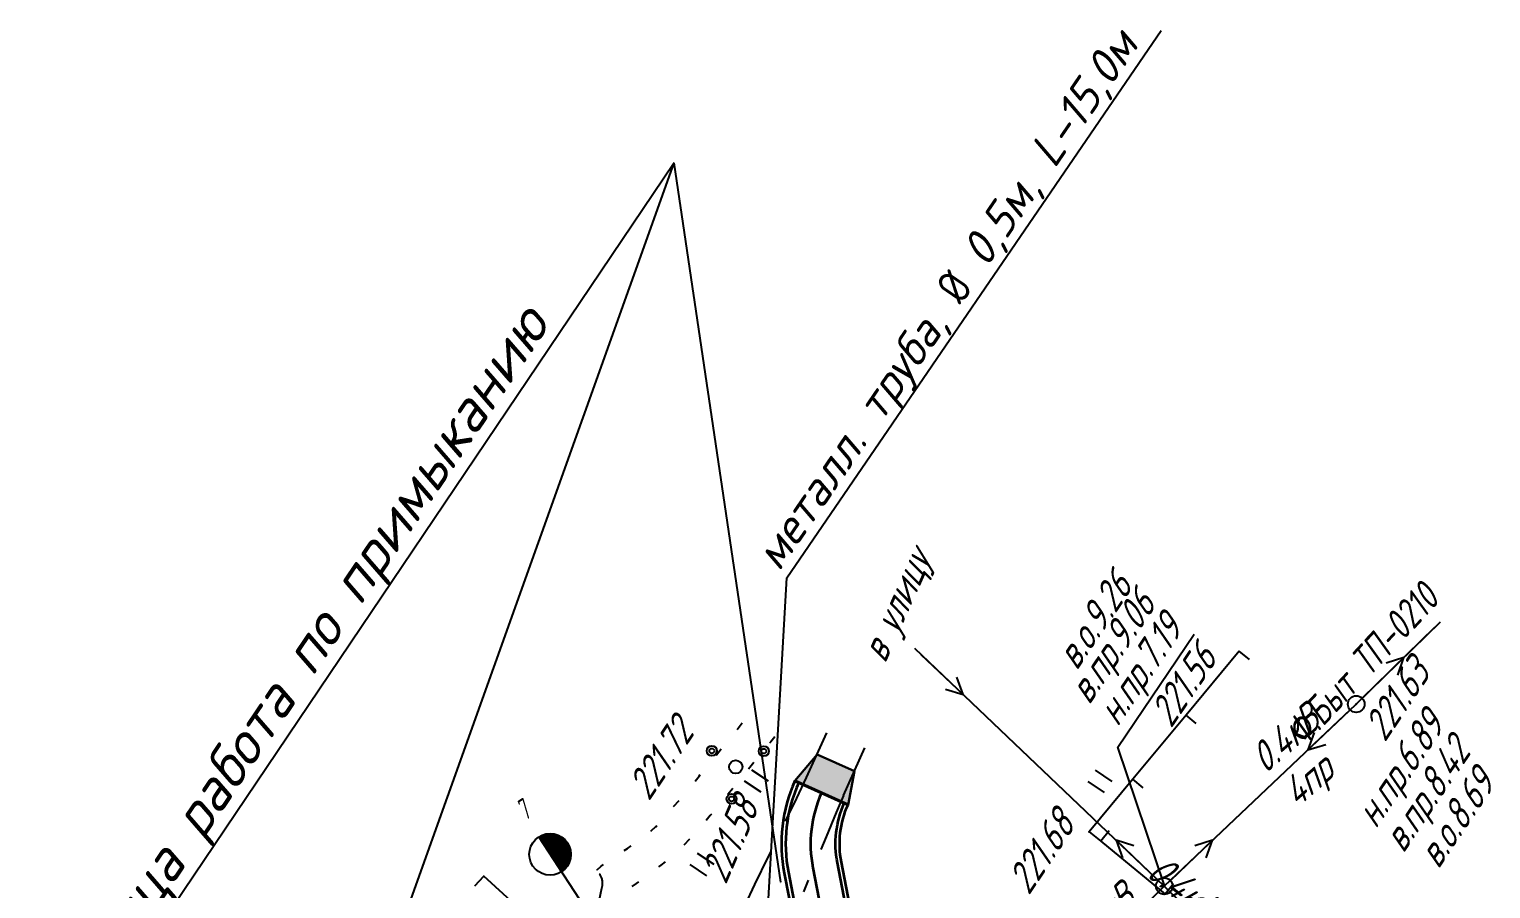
# Model space of a CAD drawing. Header units: millimetres. Extents: x -698 to 8131, y -704 to 4503.
# Drawn here: x 5050.7 to 5226.3, y 3715.3 to 3818.5 of the extents above; entities that cross this region are included whole.
import ezdxf
from ezdxf import colors
from ezdxf.entities.mleader import LeaderData, LeaderLine
from ezdxf.math import Vec2, Vec3

# ---------------------------------------------------------------- set-up
doc = ezdxf.new("R2010")
doc.units = ezdxf.units.MM
doc.linetypes.add('CONTI', pattern=[0])
for name, color, linetype in [('GOR_BDEFAULT', 212, 'CONTI'), ('NAD_MDEFAULT', 7, 'CONTI'), ('PI_OTDEFAULT', 172, 'CONTI'), ('PI_TTDEFAULT', 5, 'CONTI'), ('PLN_O', 7, 'CONTI'), ('SIT_LDEFAULT', 7, 'CONTI'), ('USLZNDEFAULT', 7, 'CONTI'), ('ZAPSKDEFAULT', 7, 'CONTI'), ('Выноски', 250, 'Continuous'), ('ОСЬ_ВЕРХ_ПОКРЫТИЯ_КИЛОМЕТЫ', 1, 'Continuous')]:
    doc.layers.add(name, color=color, linetype=linetype)
for name, color, linetype, lineweight in [('Гравий', 30, 'Continuous', 35), ('ОСЬ_ВЕРХ_ПОКРЫТИЯ_ГРАНИЦЫ_ПОЛОС', 7, 'Continuous', 30), ('Ось_примыкания', 1, 'Continuous', 35)]:
    doc.layers.add(name, color=color, linetype=linetype, lineweight=lineweight)
doc.styles.add('eskd', font='isocpeui.ttf', dxfattribs={"width": 1.2})
doc.styles.add('SHRFT', font='isocpeui.ttf', dxfattribs={"width": 3.5})
doc.styles.get("Standard").update_dxf_attribs({"font": 'isocpeui.ttf'})
doc.styles.add('ГОСТ', font='isocpeui.ttf', dxfattribs={"height": 4})

# ---------------------------------------------------------------- blocks, each defined once
blk = doc.blocks.new('BL_2011')
at = {"color": 0}
for p, q in [((0, 0), (0, 2.4)), ((1.6, 0), (1.6, 2.4))]:
    blk.add_line(p, q, dxfattribs=at)
blk = doc.blocks.new('BL_20')
at = {"color": 0}
blk.add_circle((0, 0), 1, dxfattribs=at)
blk = doc.blocks.new('BL_2009')
at = {"color": 0}
for centre, radius in [((0, 3.46), 0.6), ((0, 3.46), 0.3), ((0, 0), 0.8), ((-3.46, -1.74), 0.6), ((-3.46, -1.74), 0.3), ((3.46, -1.74), 0.6), ((3.46, -1.74), 0.3)]:
    blk.add_circle(centre, radius, dxfattribs=at)

msp = doc.modelspace()

# ---------------------------------------------------------------- hatches: boundary and pattern name
at = {"layer": 'Гравий', "lineweight": 30, "ltscale": 7}
h = msp.add_hatch(color=256, dxfattribs=at)
h.paths.add_polyline_path([(5149.859163436506, 3729.397818680066), (5145.382371269507, 3731.400934321951), (5144.119031611064, 3728.619675916765), (5143.708152131081, 3727.770295152586), (5149.097394774164, 3725.357059382979)])
h.paths.add_polyline_path([(5144.119031611064, 3728.619675916765), (5145.382371270525, 3731.400934323814), (5142.708665554926, 3728.217852799367), (5143.708152131081, 3727.770295152586)])

# ---------------------------------------------------------------- linework, layer by layer
at = {"linetype": 'Continuous'}
msp.add_lwpolyline([(5187.161936293813, 3715.54608981419), (5181.521438038433, 3732.278878721554), (5190.673589995587, 3745.84750199053)], dxfattribs=at)
at = {"layer": 'GOR_BDEFAULT', "color": 212, "elevation": 222, "flags": 128}
msp.add_lwpolyline([(5111.449031611022, 3695.929672916565), (5111.339031611036, 3696.119675916765), (5111.279031611039, 3696.329674917418), (5111.23903161106, 3696.549675916467), (5111.22903161105, 3696.799675916467), (5111.23903161106, 3697.049675916467), (5111.279031611039, 3697.319672917161), (5111.329031611027, 3697.589676916744), (5111.399031611034, 3697.879677917022), (5111.48903161106, 3698.169670917239), (5111.589031611036, 3698.469673916843), (5111.699031611022, 3698.769676916446), (5111.809031611067, 3699.069672917161), (5111.929031611062, 3699.379677917022), (5112.049031611057, 3699.679672916565), (5112.169031611053, 3699.979676916409), (5112.279031611039, 3700.269676916446), (5112.389031611025, 3700.559677916724), (5112.499031611069, 3700.839676916744), (5112.599031611046, 3701.119675916765), (5112.689031611071, 3701.389672916528), (5112.789031611048, 3701.649674916785), (5112.879031611074, 3701.899674916785), (5112.969031611041, 3702.139672916528), (5113.049031611057, 3702.359673916507), (5113.129031611074, 3702.579674917418), (5113.199031611022, 3702.779671916883), (5113.269031611029, 3702.979676916409), (5113.339031611036, 3703.149674916785), (5113.409031611043, 3703.309677916724), (5113.469031611041, 3703.459671916585), (5114.539031611048, 3704.329674917418), (5114.669031611053, 3704.359673916507), (5114.809031611067, 3704.379677917022), (5114.959031611032, 3704.419670917239), (5115.119031611064, 3704.44967791732), (5115.289031611048, 3704.489678916666), (5115.469031611041, 3704.529671916883), (5115.649031611034, 3704.579674917418), (5115.839031611036, 3704.629677917022), (5116.039031611048, 3704.679672916565), (5116.249031611069, 3704.739678916666), (5116.459031611032, 3704.809677916724), (5116.669031611053, 3704.879677917022), (5116.889031611025, 3704.959671916585), (5117.109031611055, 3705.039673917141), (5117.339031611036, 3705.139672916528), (5117.559031611067, 3705.239678916666), (5117.789031611048, 3705.339676916744), (5118.00903161102, 3705.459671916585), (5118.23903161106, 3705.579674917418), (5118.459031611032, 3705.69967791732), (5118.669031611053, 3705.819672917161), (5118.879031611074, 3705.94967791732), (5119.079031611027, 3706.079674917418), (5119.269031611029, 3706.19967791732), (5119.449031611022, 3706.329674917418), (5119.619031611064, 3706.459671916585), (5119.779031611039, 3706.579674917418), (5119.919031611053, 3706.69967791732), (5120.039031611048, 3706.809677916724), (5120.149031611034, 3706.919670917239), (5120.22903161105, 3707.019676916446), (5120.299031611057, 3707.109673916507), (5120.359031611055, 3707.19967791732), (5120.399031611034, 3707.289673917141), (5120.419031611053, 3707.359673916507), (5120.439031611071, 3707.439675917063), (5120.439031611071, 3707.50967491712), (5120.439031611071, 3707.569672917161), (5120.429031611062, 3707.629677917022), (5120.409031611043, 3707.689675917063), (5120.389031611025, 3707.739678916666), (5120.369031611064, 3707.789673917141), (5120.349031611046, 3707.839676916744), (5120.329031611027, 3707.889672916528), (5120.319031611076, 3707.929672916565), (5120.439031611071, 3708.459671916585), (5120.329031611027, 3709.459671916585), (5120.25903161102, 3709.609673916507), (5120.179031611062, 3709.769676916446), (5120.099031611046, 3709.939675917063), (5120.00903161102, 3710.119675916765), (5119.909031611043, 3710.309677916724), (5119.809031611067, 3710.50967491712), (5119.719031611041, 3710.719673916843), (5119.619031611064, 3710.939675917063), (5119.529031611039, 3711.159676917042), (5119.439031611071, 3711.379677917022), (5119.359031611055, 3711.619675916765), (5119.289031611048, 3711.84967191625), (5119.22903161105, 3712.089676916744), (5119.179031611062, 3712.319672917161), (5119.149031611034, 3712.559677916724), (5119.129031611074, 3712.799675916467), (5119.119031611064, 3713.029671916883), (5119.129031611074, 3713.25967491712), (5119.149031611034, 3713.489678916666), (5119.179031611062, 3713.719673916843), (5119.219031611041, 3713.939675917063), (5119.25903161102, 3714.159676917042), (5119.309031611067, 3714.369675916765), (5119.359031611055, 3714.579674917418), (5119.399031611034, 3714.779671916883), (5119.449031611022, 3714.969673916843), (5119.48903161106, 3715.159676917042), (5119.529031611039, 3715.339676916744), (5119.559031611067, 3715.50967491712), (5119.589031611036, 3715.669670917239), (5119.599031611046, 3715.819672917161), (5119.599031611046, 3715.959671916585), (5119.599031611046, 3716.089676916744), (5119.589031611036, 3716.219673916843), (5119.569031611076, 3716.329674917418), (5119.539031611048, 3716.439675917063), (5119.519031611029, 3716.539673917141), (5119.47903161105, 3716.629677917022), (5119.449031611022, 3716.709671916585), (5119.409031611043, 3716.789673917141), (5119.369031611064, 3716.859673916507), (5119.329031611027, 3716.919670917239), (5119.299031611057, 3716.979676916409), (5119.25903161102, 3717.029671916883), (5119.22903161105, 3717.069672917161)], dxfattribs=at)
at = {"layer": 'PI_TTDEFAULT', "color": 5}
for p in [(5210.159031611043, 3737.44967791732, 221.626), (5126.059031611067, 3722.75967491712, 221.722), (5178.079031611027, 3722.119675916765, 221.683)]:
    msp.add_point(p, dxfattribs=at)
at = {"layer": 'SIT_LDEFAULT', "color": 7}
for p, q in [((5210.159031611043, 3737.44967791732), (5220.279031611039, 3747.339676916744)), ((5219.559031611067, 3746.639672916528), (5214.559031611067, 3741.749672916863)), ((5187.099031611046, 3715.579674917418), (5157.129031611074, 3744.109673916507)), ((5157.849031611046, 3743.419670917239), (5162.919031611053, 3738.589676916744)), ((5196.099031611046, 3743.809677916724), (5189.709031611032, 3736.119675916765)), ((5197.329031611027, 3742.789673917141), (5196.099031611046, 3743.809677916724)), ((5210.879031611074, 3738.149674916785), (5215.879031611074, 3743.039673917141)), ((5215.879031611074, 3743.039673917141), (5213.749031611069, 3742.359673916507)), ((5215.149031611034, 3740.929672916565), (5215.879031611074, 3743.039673917141)), ((5162.919031611053, 3738.589676916744), (5162.169031611053, 3740.69967791732)), ((5160.789031611048, 3739.249672916863), (5162.919031611053, 3738.589676916744)), ((5187.099031611046, 3715.579674917418), (5210.159031611043, 3737.44967791732)), ((5189.709031611032, 3736.119675916765), (5183.319031611076, 3728.429672916565)), ((5190.939031611071, 3735.09967191625), (5189.709031611032, 3736.119675916765)), ((5209.429031611062, 3736.75967491712), (5204.359031611055, 3731.939675917063)), ((5135.75903161102, 3734.409676917042), (5136.389031611025, 3735.189675917063)), ((5144.119031611064, 3728.619675916765), (5146.557594877455, 3733.988204115215)), ((5205.119031611064, 3734.049675916467), (5204.359031611055, 3731.939675917063)), ((5133.279031611039, 3731.359673916507), (5133.859031611055, 3732.079674917418)), ((5139.809031611067, 3732.919670917239), (5139.659031611043, 3732.739678916666)), ((5140.289031611048, 3733.519676916446), (5139.809031611067, 3732.919670917239)), ((5148.569031611076, 3726.489678916666), (5151.10184848232, 3732.199006685201)), ((5204.359031611055, 3731.939675917063), (5206.48903161106, 3732.59967191625)), ((5133.23903161106, 3731.309677916724), (5133.279031611039, 3731.359673916507)), ((5137.769031611029, 3730.419670917239), (5137.139031611025, 3729.639672916528)), ((5130.709031611032, 3728.19967791732), (5131.199031611022, 3728.779671916883)), ((5131.189031611071, 3728.789673917141), (5131.339031611036, 3728.979676916409)), ((5142.929031611062, 3726.159676917042), (5144.119031611064, 3728.619675916765)), ((5183.319031611076, 3728.429672916565), (5178.079031611027, 3722.119675916765)), ((5184.549031611057, 3727.399674916785), (5183.319031611076, 3728.429672916565)), ((5135.23903161106, 3727.309677916724), (5134.639031611025, 3726.579674917418)), ((5128.139031611025, 3725.129677917022), (5128.789031611048, 3725.889672916528)), ((5134.639031611025, 3726.579674917418), (5134.609031611055, 3726.539673917141)), ((5141.589031611036, 3723.389672916528), (5142.929031611062, 3726.159676917042)), ((5147.709031611032, 3724.409676917042), (5148.579031611027, 3726.489678916666)), ((5132.529031611039, 3724.049675916467), (5132.039031611048, 3723.469673916843)), ((5132.689031611071, 3724.239678916666), (5132.529031611039, 3724.049675916467)), ((5146.48903161106, 3721.489678916666), (5147.709031611032, 3724.409676917042)), ((5125.419031611053, 3722.19967791732), (5126.049031611057, 3722.769676916446)), ((5126.059031611067, 3722.75967491712), (5126.159031611043, 3722.869675916765)), ((5145.869031611064, 3719.989678916666), (5146.48903161106, 3721.489678916666)), ((5178.069031611076, 3722.119675916765), (5179.469031611041, 3720.969673916843)), ((5180.48903161106, 3722.219673916843), (5179.469031611041, 3720.979676916409)), ((5122.199031611022, 3719.84967191625), (5122.589031611036, 3720.09967191625)), ((5122.579031611027, 3720.109673916507), (5123.019031611029, 3720.409676917042)), ((5130.049031611057, 3721.219673916843), (5129.369031611064, 3720.489678916666)), ((5139.529031611039, 3719.129677917022), (5139.849031611046, 3719.789673917141)), ((5179.469031611041, 3720.979676916409), (5187.189031611071, 3714.629677917022)), ((5186.379031611074, 3716.269676916446), (5181.309031611067, 3721.09967191625)), ((5181.309031611067, 3721.09967191625), (5182.059031611067, 3718.989678916666)), ((5183.439031611071, 3720.439675917063), (5181.309031611067, 3721.09967191625)), ((5187.829031611027, 3716.269676916446), (5192.899031611034, 3721.089676916744)), ((5192.899031611034, 3721.089676916744), (5190.769031611029, 3720.429672916565)), ((5192.139031611025, 3718.979676916409), (5192.899031611034, 3721.089676916744)), ((5118.969031611041, 3717.539673917141), (5119.429031611062, 3717.989678916666)), ((5119.429031611062, 3717.989678916666), (5119.699031611022, 3718.189675917063)), ((5126.619031611064, 3718.09967191625), (5126.339031611036, 3717.889672916528)), ((5127.129031611074, 3718.50967491712), (5126.619031611064, 3718.089676916744)), ((5137.909031611043, 3715.769676916446), (5139.529031611039, 3719.129677917022)), ((5104.249031611069, 3715.619675916765), (5105.329031611027, 3716.799675916467)), ((5105.329031611027, 3716.799675916467), (5105.289031611048, 3716.839676916744)), ((5111.409031611043, 3711.249672916863), (5105.329031611027, 3716.799675916467)), ((5118.959031611032, 3717.519676916446), (5118.969031611041, 3717.539673917141)), ((5123.929031611062, 3716.109673916507), (5123.649031611034, 3715.909676917042)), ((5143.769031611029, 3714.909676917042), (5144.339031611036, 3716.289673917141)), ((5123.649031611034, 3715.909676917042), (5123.099031611046, 3715.549675916467)), ((5136.719031611041, 3713.309677916724), (5137.909031611043, 3715.769676916446)), ((5164.079031611027, 3693.059677916724), (5187.099031611046, 3715.579674917418)), ((5223.50903161102, 3680.019676916446), (5187.099031611046, 3715.579674917418)), ((5188.209031611032, 3715.859673916507), (5187.189031611071, 3714.629677917022))]:
    msp.add_line(p, q, dxfattribs=at)
at = {"layer": 'Гравий', "linetype": 'Continuous', "lineweight": 30}
msp.add_lwpolyline([(5149.097394774164, 3725.357059382979), (5149.859163435924, 3729.397818680066), (5145.382371268866, 3731.400934321951), (5142.708665555043, 3728.217852799367)], dxfattribs=at)
at = {"layer": 'ОСЬ_ВЕРХ_ПОКРЫТИЯ_ГРАНИЦЫ_ПОЛОС', "color": 1, "lineweight": 40}
msp.add_lwpolyline([(5149.097394774164, 3725.357059382979), (5142.708665554606, 3728.217852799367)], dxfattribs=at)
at = {"layer": 'ОСЬ_ВЕРХ_ПОКРЫТИЯ_КИЛОМЕТЫ'}
for p, q in [((5129.171242564034, 3695.128306558501), (5111.931110549534, 3721.491687376197)), ((5111.931110549534, 3721.491687376197), (5114.66763944076, 3717.307023756351)), ((5112.015898871779, 3721.544743416976), (5114.750237663442, 3717.363428867567)), ((5112.102882568686, 3721.594442324858), (5114.830640511345, 3717.423191120062)), ((5112.192077593985, 3721.640759692672), (5114.908832030944, 3717.486334906105)), ((5112.283510970554, 3721.683654207881), (5114.984785199273, 3717.552901546616)), ((5112.377221467401, 3721.723066578764), (5115.058461247265, 3717.622950332384)), ((5112.473260602439, 3721.758918027539), (5115.129808657124, 3717.696560038399)), ((5112.571694034463, 3721.791108148318), (5115.198761769998, 3717.773831072408)), ((5112.672603436038, 3721.819512049813), (5115.265238913262, 3717.854888326633)), ((5112.776088981298, 3721.843976547155), (5115.329139912928, 3717.93988498408)), ((5112.882272640962, 3721.864315125305), (5115.390342798046, 3718.029007565375)), ((5112.991302567147, 3721.880301229801), (5115.448699416729, 3718.122482616599)), ((5113.103358983024, 3721.891659263666), (5115.504029545778, 3718.220585734729)), ((5113.218662212477, 3721.898052315373), (5115.55611286131, 3718.323653838742)), ((5113.337483831585, 3721.89906509142), (5115.604677786954, 3718.432102218415)), ((5113.46016252526, 3721.894179682392), (5115.649385638177, 3718.546448785025)), ((5113.587127285942, 3721.882740073982), (5115.689807422305, 3718.667349546361)), ((5113.71893256375, 3721.86389841247), (5115.725388689336, 3718.795652364526)), ((5113.856313862596, 3721.836529974971), (5115.755393935446, 3718.932481958676)), ((5114.000280539147, 3721.799091261957), (5115.778813803763, 3719.079381824616)), ((5114.152281776527, 3721.749366209987), (5115.794199111251, 3719.238568036031)), ((5114.314532038368, 3721.683968482684), (5115.79933539422, 3719.413426919054)), ((5114.490737385049, 3721.597230824787), (5115.790516592524, 3719.609625729877)), ((5114.688072305251, 3721.478182106424), (5115.760568217191, 3719.838135605823)), ((5114.924899488882, 3721.298742341023), (5115.691127578399, 3720.127036528807)), ((5115.391706805551, 3720.767620013241), (5115.391706806569, 3720.767620009515))]:
    msp.add_line(p, q, dxfattribs=at)
msp.add_circle((5113.299374995162, 3719.399355566274), 2.5, dxfattribs=at)
at = {"layer": 'Ось_примыкания', "linetype": 'Continuous'}
for points in [[(5142.708665555043, 3728.217852799367, 0.1543369816669224), (5141.431356142295, 3717.136001777049), (5142.571264121265, 3711.256502873409, -0.3512808065481787), (5138.445605813866, 3704.367481976893), (5129.033516278074, 3699.868399185274)], [(5143.165003356369, 3728.013510412682), (5143.165003356515, 3728.013510412682, 0.1543369816665562), (5141.922215819786, 3717.231168877478), (5143.064714086087, 3711.33830960482, -0.3509239188575962), (5138.641146532396, 3703.906774532195), (5129.303866104912, 3699.447791326936)], [(5145.903030165171, 3726.787456094432), (5145.903030165404, 3726.787456093501, 0.1543369816637866), (5144.867373884705, 3717.802171480987), (5147.79994669902, 3702.676337671611)]]:
    msp.add_lwpolyline(points, format="xyb", dxfattribs=at)
at = {"layer": 'Ось_примыкания'}
for points in [[(5166.934791626691, 3706.577131440077), (5166.417041205646, 3706.671339840773), (5165.378046522927, 3706.839425938349), (5164.335957127381, 3706.987116759788), (5163.291173335272, 3707.114355568919), (5162.244096497792, 3707.221093485277), (5161.195128847196, 3707.307289507385), (5160.144673341934, 3707.372910525795), (5159.093133512119, 3707.417931328673), (5158.040913304305, 3707.442334627878), (5156.988416926577, 3707.446111038472), (5155.936048692869, 3707.429259118769), (5155.442001536974, 3707.411657689284), (5155.442001536974, 3707.411657689284), (5155.442001536974, 3707.411657689284), (5155.442001536974, 3707.411657689284, -0.3741746256541187), (5148.982678129387, 3712.33771042354), (5147.812531949623, 3718.373174083564, -0.1543369816597068), (5148.641056974293, 3725.561401774321), (5148.641056973682, 3725.561401774321)], [(5167.024300527924, 3707.069054357853), (5166.501729108675, 3707.164139974076), (5165.453059896323, 3707.333791193697), (5164.401267154191, 3707.482857228402), (5163.346754926044, 3707.611280813027), (5162.289928300879, 3707.719012612622), (5161.231193257458, 3707.806011242937), (5160.170956505017, 3707.872243287187), (5159.109625332077, 3707.917683298845), (5158.047607444916, 3707.942313827719), (5156.985310815964, 3707.946125401329), (5155.923143525628, 3707.929116566811), (5155.416813928334, 3707.911077550757, -0.3743866061549275), (5149.472970965106, 3712.435801221203), (5148.303391627114, 3718.468341183994, -0.1543369816588199), (5149.097394775765, 3725.357059387635, -0.1543369816588199)]]:
    msp.add_lwpolyline(points, format="xyb", dxfattribs=at)

# ---------------------------------------------------------------- block references
at = {"layer": 'USLZNDEFAULT', "color": 7, "rotation": 56}
for name, p in [('BL_20', (5210.159031611043, 3737.44967791732)), ('BL_2009', (5135.599031611046, 3729.899674916785)), ('BL_2011', (5138.649031611034, 3726.859673916507)), ('BL_2011', (5132.119031611064, 3716.839676916744)), ('BL_20', (5187.099031611046, 3715.579674917418))]:
    msp.add_blockref(name, p, dxfattribs=at)
at = {"layer": 'ZAPSKDEFAULT', "color": 7, "rotation": 56}
msp.add_blockref('BL_2011', (5179.929031611062, 3726.829674917418), dxfattribs=at)

# ---------------------------------------------------------------- texts
at = {"layer": 'NAD_MDEFAULT', "color": 7, "style": 'eskd', "oblique": 10, "width": 0.8}
for s, rotation, p in [('в улицу', 66, (5153.546762611068, 3742.219897916686)), ('в.о.9.26', 56, (5176.561152611035, 3741.363409917015)), ('в.пр.9.06', 56, (5178.061830611017, 3737.23257291704)), ('н.пр.7.19', 56, (5181.492315611036, 3734.626006917242)), ('0.4кВ', 41, (5199.199031611022, 3728.959671916585)), ('н.пр.6.89', 56, (5212.522967611081, 3722.365319917124)), ('в.пр.8.42', 56, (5215.811276611048, 3719.409762917232)), ('4пр', 41, (5203.030188611001, 3724.881215917092)), ('в.о.8.69', 56, (5220.014647611059, 3717.509591916721)), ('0.4кВ', 321, (5184.719031611041, 3716.929672916565)), ('0.4кВ', 44.193862, (5177.403325611076, 3707.235319917235))]:
    msp.add_text(s, height=3.5, rotation=rotation, dxfattribs=at).set_placement(p)
at = {"layer": 'PI_OTDEFAULT', "color": 172, "style": 'eskd', "oblique": 10, "width": 0.8}
for s, rotation, p in [('221.56', 56, (5187.903541611033, 3734.434552917402)), ('221.63', 56, (5213.589031611036, 3732.75967491712)), ('221.72', 56, (5125.159031611043, 3725.689675917063)), ('221.58', 66.63321400000001, (5134.399031611034, 3715.659676917042)), ('221.68', 56, (5170.80395861103, 3714.376648917008))]:
    msp.add_text(s, height=3.5, rotation=rotation, dxfattribs=at).set_placement(p)
at = {"layer": 'PLN_O', "style": 'SHRFT', "width": 0.75}
msp.add_text('Ф.Быт ТП-0210', height=3.5, rotation=47, dxfattribs=at).set_placement((5203.849031611046, 3732.189675917063))
at = {"layer": 'ОСЬ_ВЕРХ_ПОКРЫТИЯ_КИЛОМЕТЫ', "width": 0.6}
msp.add_text('7', height=2.5, rotation=33.182373719716, dxfattribs=at).set_placement((5110.311766286692, 3723.419827453937))

# ---------------------------------------------------------------- leaders
at = {"layer": 'Выноски', "linetype": 'Continuous'}
ml = msp.add_multileader_mtext('Standard', dxfattribs=at)
ml.set_content('металл. труба, {\\Fgost|c204;%%C} 0,5м, L-15,0м', color=256, style='ГОСТ')
ml.set_leader_properties()
ml.build(insert=Vec2(0, 0))
ml.multileader.update_dxf_attribs({"text_left_attachment_type": 5, "text_right_attachment_type": 5, "dogleg_length": 0, "arrow_head_size": 0.18})
ctx = ml.context
ctx.base_point, ctx.arrow_head_size, ctx.landing_gap_size, ctx.plane_origin, ctx.plane_x_axis, ctx.plane_y_axis = Vec3(5141.751186803003, 3752.597309524338), 0.18, 0, Vec3(5197.747720114499, 3800.499948018376), Vec3(0.5644298120955888, 0.8254810641182138), Vec3(-0.8254810641182138, 0.5644298120955888)
ctx.left_attachment, ctx.right_attachment = 5, 5
notes = []
notes.append((ctx, [(1, (1, 1, 0), (5141.751186803003, 3752.597309524338), (0.5644298120955888, 0.8254810641182138), 0, [(0, [(5139.300395044664, 3709.992226911854)], 0, [])])]))
ctx.mtext.insert, ctx.mtext.text_direction, ctx.mtext.rotation, ctx.mtext.flow_direction = Vec3(5137.502821069143, 3755.502166313264), Vec3(0.5644298120955888, 0.8254810641182138), 0.9710539705429542, 5
ml = msp.add_multileader_mtext('Standard', dxfattribs=at)
ml.set_content('Граница работа по примыканию', color=256, style='ГОСТ')
ml.set_leader_properties()
ml.build(insert=Vec2(0, 0))
ml.multileader.update_dxf_attribs({"text_left_attachment_type": 5, "text_right_attachment_type": 5, "dogleg_length": 0, "arrow_head_size": 0.18})
ctx = ml.context
ctx.base_point, ctx.char_height, ctx.arrow_head_size, ctx.landing_gap_size, ctx.plane_origin, ctx.plane_x_axis, ctx.plane_y_axis = Vec3(5056.041674840924, 3695.467981049005), 5, 0.18, 0, Vec3(5158.013440764908, 3740.532856743928), Vec3(0.5591929034853202, 0.829037572545212), Vec3(-0.829037572545212, 0.5591929034853202)
ctx.left_attachment, ctx.right_attachment = 5, 5
notes.append((ctx, [(0, (1, 1, 0), (5128.20418762403, 3802.453305886982), (-0.5591929034853201, -0.8290375725452118), 0, [(0, [(5076.406908112947, 3657.549674612615)], 0, []), (1, [(5141.027615474557, 3715.899670835729)], 0, [])])]))
ctx.mtext.insert, ctx.mtext.text_direction, ctx.mtext.rotation, ctx.mtext.flow_direction = Vec3(5050.70833806259, 3699.065362129506), Vec3(0.5591929034853201, 0.8290375725452118), 0.9773843810992461, 5
for ctx, leaders in notes:
    for number, flags, end, landing, length, lines in leaders:
        leader = LeaderData()
        leader.index, (leader.has_last_leader_line, leader.has_dogleg_vector, leader.attachment_direction) = number, flags
        leader.last_leader_point, leader.dogleg_vector, leader.dogleg_length = Vec3(end), Vec3(landing), length
        for number, points, colour, breaks in lines:
            line = LeaderLine()
            line.index, line.vertices, line.color, line.breaks = number, Vec3.list(points), colors.encode_raw_color(colour), breaks
            leader.lines.append(line)
        ctx.leaders.append(leader)

doc.saveas('drawing.dxf')
